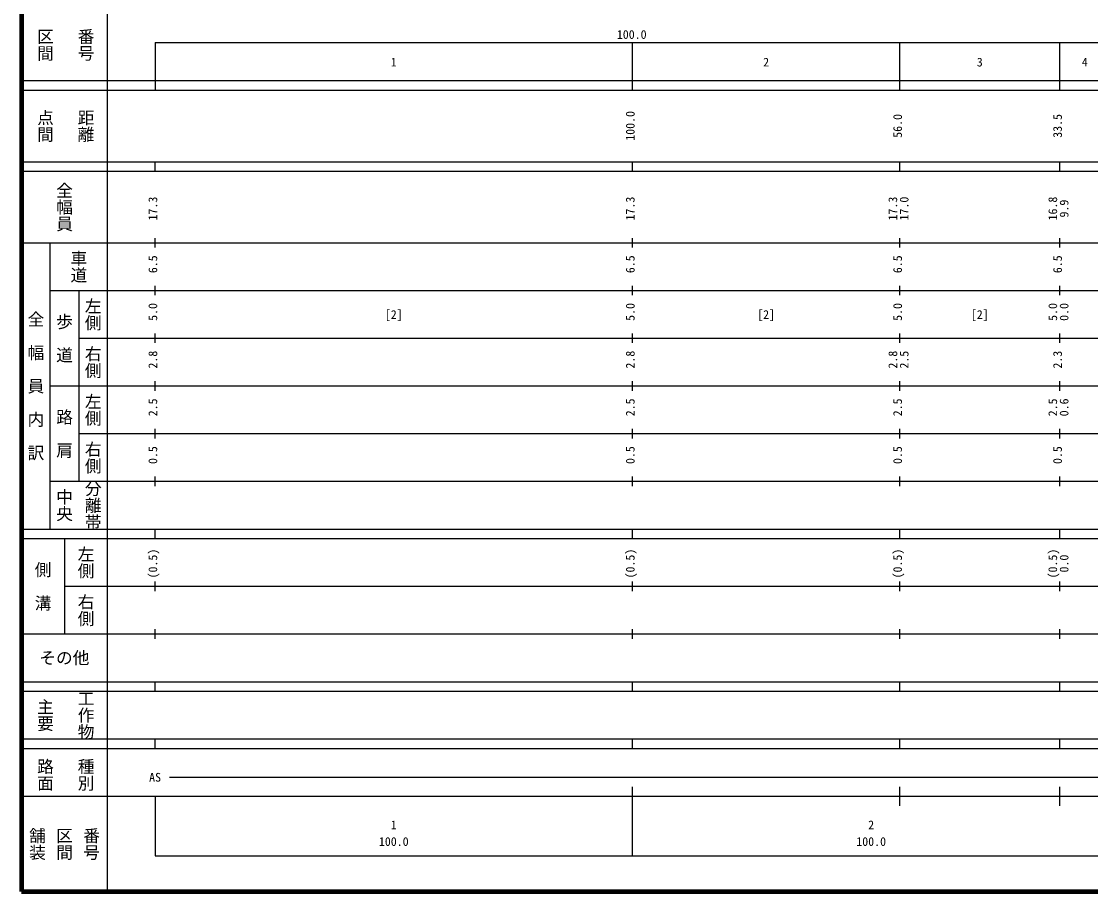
# Model space of a CAD drawing. Units: millimetres on the paper, enlarged 1000 times. Extents: x 40000 to 680000, y 20000 to 380000.
# Drawn here: x 40000 to 263968, y 20000 to 202409 of the extents above; entities that cross this region are included whole.
import ezdxf
from ezdxf.enums import TextEntityAlignment as Align

# ---------------------------------------------------------------- set-up
doc = ezdxf.new("R2010")
doc.units = ezdxf.units.MM
doc.header["$LTSCALE"] = 1000
doc.layers.add('M-TTL', color=2, linetype='Continuous', lineweight=140)
doc.layers.add('M-TTL-BAND', color=7, linetype='Continuous', lineweight=25)
doc.styles.add('@ＭＳ ゴシック', font='')
doc.styles.add('ＭＳ ゴシック', font='')
doc.styles.get('@ＭＳ ゴシック').set_extended_font_data('@MS Gothic')
doc.styles.get('ＭＳ ゴシック').set_extended_font_data('MS Gothic')

msp = doc.modelspace()

# ---------------------------------------------------------------- linework, layer by layer
at = {"layer": 'M-TTL'}
for p, q in [((40000, 380000), (40000, 20000)), ((40000, 20000), (680000, 20000))]:
    msp.add_line(p, q, dxfattribs=at)
at = {"layer": 'M-TTL-BAND'}
for p, q in [((58000, 370000), (58000, 20000)), ((68000, 198000), (579000, 198000)), ((68000, 198000), (68000, 188000)), ((168000, 188000), (168000, 198000)), ((224000, 188000), (224000, 198000)), ((257500, 188000), (257500, 198000)), ((40000, 190000), (579000, 190000)), ((40000, 188000), (579000, 188000)), ((40000, 173000), (579000, 173000)), ((68000, 171000), (68000, 173000)), ((168000, 171000), (168000, 173000)), ((224000, 171000), (224000, 173000)), ((257500, 171000), (257500, 173000)), ((40000, 171000), (579000, 171000)), ((68000, 155000), (68000, 157000)), ((168000, 155000), (168000, 157000)), ((224000, 155000), (224000, 157000)), ((257500, 155000), (257500, 157000)), ((40000, 156000), (579000, 156000)), ((46000, 96000), (46000, 156000)), ((46000, 146000), (579000, 146000)), ((52000, 146000), (52000, 106000)), ((68000, 145000), (68000, 147000)), ((168000, 145000), (168000, 147000)), ((224000, 145000), (224000, 147000)), ((257500, 145000), (257500, 147000)), ((68000, 135000), (68000, 137000)), ((168000, 135000), (168000, 137000)), ((224000, 135000), (224000, 137000)), ((257500, 135000), (257500, 137000)), ((52000, 136000), (579000, 136000)), ((46000, 126000), (579000, 126000)), ((68000, 125000), (68000, 127000)), ((168000, 125000), (168000, 127000)), ((224000, 125000), (224000, 127000)), ((257500, 125000), (257500, 127000)), ((68000, 115000), (68000, 117000)), ((168000, 115000), (168000, 117000)), ((224000, 115000), (224000, 117000)), ((257500, 115000), (257500, 117000)), ((52000, 116000), (579000, 116000)), ((46000, 106000), (579000, 106000)), ((68000, 105000), (68000, 107000)), ((168000, 105000), (168000, 107000)), ((224000, 105000), (224000, 107000)), ((257500, 105000), (257500, 107000)), ((40000, 96000), (579000, 96000)), ((68000, 94000), (68000, 96000)), ((168000, 94000), (168000, 96000)), ((224000, 94000), (224000, 96000)), ((257500, 94000), (257500, 96000)), ((40000, 94000), (579000, 94000)), ((49000, 94000), (49000, 74000)), ((49000, 84000), (579000, 84000)), ((68000, 83000), (68000, 85000)), ((168000, 83000), (168000, 85000)), ((224000, 83000), (224000, 85000)), ((257500, 83000), (257500, 85000)), ((40000, 74000), (579000, 74000)), ((68000, 73000), (68000, 75000)), ((168000, 73000), (168000, 75000)), ((224000, 73000), (224000, 75000)), ((257500, 73000), (257500, 75000)), ((40000, 64000), (579000, 64000)), ((68000, 62000), (68000, 64000)), ((168000, 62000), (168000, 64000)), ((224000, 62000), (224000, 64000)), ((257500, 62000), (257500, 64000)), ((40000, 62000), (579000, 62000)), ((40000, 52000), (579000, 52000)), ((68000, 50000), (68000, 52000)), ((168000, 50000), (168000, 52000)), ((224000, 50000), (224000, 52000)), ((257500, 50000), (257500, 52000)), ((40000, 50000), (579000, 50000)), ((71000, 44000), (565000, 44000)), ((168000, 27500), (168000, 42000)), ((224000, 38000), (224000, 42000)), ((257500, 38000), (257500, 42000)), ((40000, 40000), (579000, 40000)), ((68000, 40000), (68000, 27500)), ((68000, 27500), (579000, 27500))]:
    msp.add_line(p, q, dxfattribs=at)

# ---------------------------------------------------------------- texts
at = {"layer": 'M-TTL-BAND', "style": '@ＭＳ ゴシック'}
for s, p in [('区間', (45000, 197500)), ('番号', (53500, 197500)), ('点間', (45000, 180500)), ('距離', (53500, 180500)), ('全幅員', (49000, 163500)), ('車道', (52000, 151000)), ('左側', (55000, 141000)), ('全\u3000幅\u3000員\u3000内\u3000訳', (43000, 126000)), ('歩\u3000道', (49000, 136000)), ('右側', (55000, 131000)), ('左側', (55000, 121000)), ('路\u3000肩', (49000, 116000)), ('右側', (55000, 111000)), ('分離帯', (55000, 101000)), ('中央', (49000, 101000)), ('左側', (53500, 89000)), ('側\u3000溝', (44500, 84000)), ('右側', (53500, 79000)), ('工作物', (53500, 57000)), ('主要', (45000, 57000)), ('路面', (45000, 44500)), ('種別', (53500, 44500)), ('舗装', (43333, 30000)), ('区間', (49000, 30000)), ('番号', (54667, 30000))]:
    msp.add_text(s, height=2566, rotation=270, dxfattribs=at).set_placement(p, align=Align.MIDDLE_CENTER)
at = {"layer": 'M-TTL-BAND', "style": 'ＭＳ ゴシック'}
for s, p in [('100.0', (167844, 198195)), ('1', (118000, 192405)), ('2', (196000, 192405)), ('3', (240750, 192405)), ('4', (262750, 192405)), ('[2]', (118000, 139500)), ('[2]', (196000, 139500)), ('[2]', (240750, 139500)), ('AS', (68000, 42500)), ('1', (118000, 32523)), ('2', (218000, 32523)), ('100.0', (118000, 29033)), ('100.0', (218000, 29033))]:
    msp.add_text(s, height=1833, dxfattribs=at).set_placement(p, align=Align.BOTTOM_CENTER)
for s, p in [('100.0', (169000, 180500)), ('56.0', (225000, 180500)), ('33.5', (258500, 180500)), ('17.3', (69000, 163174)), ('17.3', (169000, 163174)), ('17.3', (224000, 163174)), ('17.0', (226370, 163174)), ('16.8', (257500, 163174)), ('9.9', (259870, 163174)), ('6.5', (69000, 151500)), ('6.5', (169000, 151500)), ('6.5', (225000, 151500)), ('6.5', (258500, 151500)), ('5.0', (69000, 141500)), ('5.0', (169000, 141500)), ('5.0', (225000, 141500)), ('5.0', (257500, 141500)), ('0.0', (259870, 141500)), ('2.8', (69000, 131500)), ('2.8', (169000, 131500)), ('2.8', (224000, 131500)), ('2.5', (226370, 131500)), ('2.3', (258500, 131500)), ('2.5', (69000, 121500)), ('2.5', (169000, 121500)), ('2.5', (225000, 121500)), ('2.5', (257500, 121500)), ('0.6', (259870, 121500)), ('0.5', (69000, 111500)), ('0.5', (169000, 111500)), ('0.5', (225000, 111500)), ('0.5', (258500, 111500)), ('(0.5)', (69000, 88764)), ('(0.5)', (169000, 88764)), ('(0.5)', (225000, 88764)), ('(0.5)', (257500, 88764)), ('0.0', (259870, 88764))]:
    msp.add_text(s, height=1833, rotation=90, dxfattribs=at).set_placement(p, align=Align.BOTTOM_CENTER)
msp.add_text('その他', height=2566, dxfattribs=at).set_placement((49000, 69000), align=Align.MIDDLE_CENTER)

doc.saveas('drawing.dxf')
